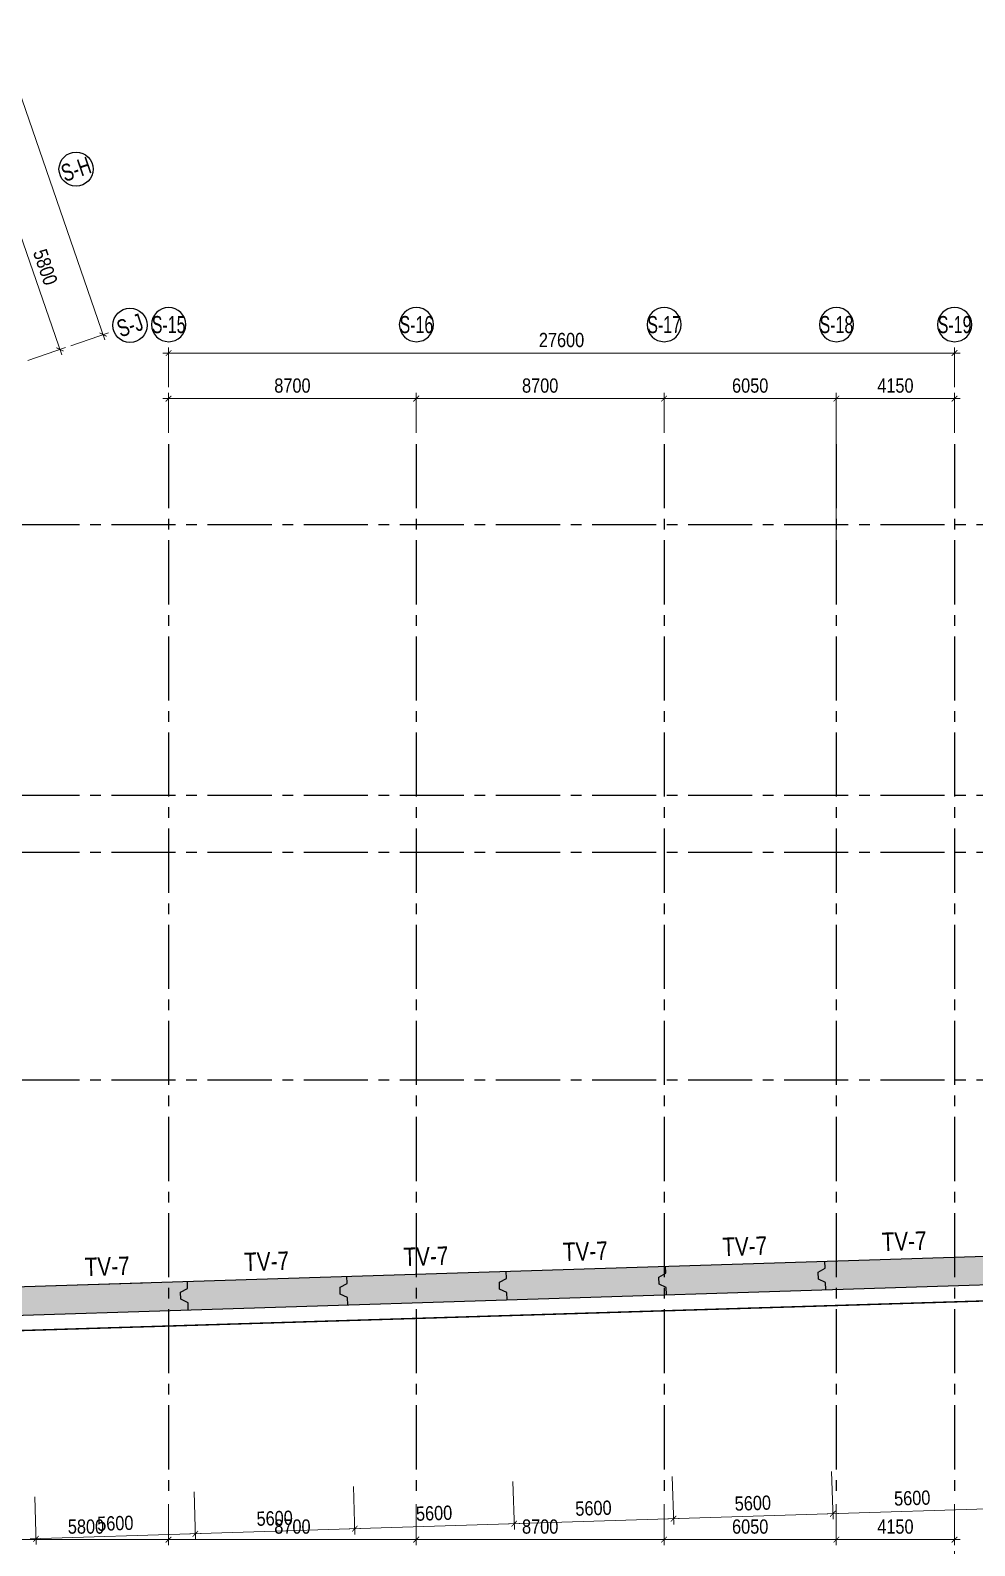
# Model space of a CAD drawing. Header units: millimetres. Extents: x 489377 to 1074388, y -818569 to -310551.
# Drawn here: x 587866 to 621031, y -412352 to -359139 of the extents above; entities that cross this region are included whole.
import ezdxf
from ezdxf.enums import TextEntityAlignment as Align
from ezdxf.xclip import XClip

# ---------------------------------------------------------------- set-up
doc = ezdxf.new("R2010")
doc.units = ezdxf.units.MM
doc.header["$LTSCALE"] = 100
doc.header["$XCLIPFRAME"] = 0
doc.header["$PDMODE"] = 32
doc.header["$PDSIZE"] = 2.5
for name, pattern in [('CENTER2', [1.125, 0.75, -0.125, 0.125, -0.125]), ('DASHDOT', [1, 0.5, -0.25, 0, -0.25]), ('DASHED', [4.5, 3, -1.5])]:
    doc.linetypes.add(name, pattern=pattern)
for name, color, linetype in [('ccu11-Dim', 8, 'Continuous'), ('ccu11-Khuat', 9, 'DASHED'), ('ccu12-Hatch', 250, 'Continuous'), ('ccu12-Truc', 13, 'CENTER2'), ('KT-Dim', 8, 'Continuous'), ('Xref_ST_MBDV Cot vach 30.7.2022$0$Xref_ST_MBDV Cot vach 30.7.2022|Xref_ST_MBDV Cot vach 30.7.2022|Xref_ST_MBDV Cot vach 30.7.2022|Xref_ST_MBDV Cot vach 30.7.2022|A-CORE-OTLN', 2, 'Continuous'), ('Xref_ST_MBDV Cot vach 30.7.2022$0$Xref_ST_MBDV Cot vach 30.7.2022|Xref_ST_MBDV Cot vach 30.7.2022|Xref_ST_MBDV Cot vach 30.7.2022|Xref_ST_MBDV Cot vach 30.7.2022|ccu12-Thay', 7, 'Continuous'), ('Xref_ST_MBDV Cot vach 30.7.2022|Xref_ST_MBDV Cot vach 30.7.2022|Xref_ST_MBDV Cot vach 30.7.2022|Xref_ST_MBDV Cot vach 30.7.2022|A-GRID-SYM', 50, 'Continuous')]:
    doc.layers.add(name, color=color, linetype=linetype)
doc.layers.add('ccu12-Tencaukien', color=9, linetype='Continuous', lineweight=15)
doc.styles.add('Arial', font='arial_0.ttf', dxfattribs={"width": 0.7})
doc.styles.add('Arial Narrow', font='ARIALN.TTF')
doc.styles.add('HBA-Text', font='GOTHIC.TTF')
doc.dimstyles.new('ccu12-200', dxfattribs={"dimscale": 200, "dimtxt": 2.5, "dimasz": 1, "dimexe": 1, "dimexo": 2, "dimgap": 1, "dimtad": 1, "dimdec": 0, "dimdsep": 46, "dimtxsty": 'Arial Narrow', "dimblk": 'ARCHTICK', "dimcen": -1, "dimdle": 1, "dimclrd": 256, "dimclre": 256, "dimclrt": 3, "dimadec": 0, "dimazin": 2, "dimtfac": 0.1, "dimtdec": 0, "dimtmove": 0, "dimatfit": 1, "dimldrblk": 'ARCHTICK', "dimfxl": 0, "dimtvp": 0.833333, "dimtolj": 1, "dimtzin": 12, "dimarcsym": 0})

# ---------------------------------------------------------------- blocks, each defined once
blk = doc.blocks.new('_ARCHTICK')
at = {"color": 0, "linetype": 'ByBlock', "const_width": 0.15}
blk.add_lwpolyline([(-0.5, -0.5), (0.5, 0.5)], dxfattribs=at)
blk = doc.blocks.new('*D269')
at = {"layer": 'ccu11-Dim', "lineweight": -2, "ltscale": 0.5, "transparency": 16777216}
for p, q in [((-10367, -6722), (-10314, -8399)), ((-4770, -6545), (-4717, -8223)), ((-4523, -8016), (-10520, -8206))]:
    blk.add_line(p, q, dxfattribs=at)
at = {"layer": 'Defpoints', "color": 0, "ltscale": 0.5, "transparency": 16777216}
for p in [(-10379, -6323), (-4782, -6146), (-10320, -8200)]:
    blk.add_point(p, dxfattribs=at)
at = {"layer": 'ccu11-Dim', "lineweight": -2, "ltscale": 0.5, "transparency": 16777216, "xscale": 200, "yscale": 200, "zscale": 200}
for p, rotation in [((-4723, -8023), 1.810256356887825), ((-10320, -8200), 181.8102563568879)]:
    blk.add_blockref('_ARCHTICK', p, dxfattribs=dict(at, rotation=rotation))
at = {"layer": 'ccu11-Dim', "color": 3, "ltscale": 0.5, "transparency": 16777216, "insert": (-7536, -7656), "char_height": 500, "attachment_point": 5, "rotation": 1.8103, "style": 'Arial Narrow', "bg_fill": 3, "box_fill_scale": 1.1, "bg_fill_color": 256, "bg_fill_true_color": 13158600, "bg_fill_transparency": 0}
blk.add_mtext('\\A1;5600', dxfattribs=at)
blk = doc.blocks.new('*D270')
at = {"layer": 'ccu11-Dim', "lineweight": -2, "ltscale": 0.5, "transparency": 16777216}
for p, q in [((-15964, -6899), (-15911, -8576)), ((-10367, -6722), (-10314, -8399)), ((-10120, -8193), (-16117, -8383))]:
    blk.add_line(p, q, dxfattribs=at)
at = {"layer": 'Defpoints', "color": 0, "ltscale": 0.5, "transparency": 16777216}
for p in [(-10379, -6323), (-15977, -6499), (-15917, -8376)]:
    blk.add_point(p, dxfattribs=at)
at = {"layer": 'ccu11-Dim', "lineweight": -2, "ltscale": 0.5, "transparency": 16777216, "xscale": 200, "yscale": 200, "zscale": 200}
for p, rotation in [((-15917, -8376), 181.8102563568879), ((-10320, -8200), 1.810256356887825)]:
    blk.add_blockref('_ARCHTICK', p, dxfattribs=dict(at, rotation=rotation))
at = {"layer": 'ccu11-Dim', "color": 3, "ltscale": 0.5, "transparency": 16777216, "insert": (-13133, -7833), "char_height": 500, "attachment_point": 5, "rotation": 1.8103, "style": 'Arial Narrow', "bg_fill": 3, "box_fill_scale": 1.1, "bg_fill_color": 256, "bg_fill_true_color": 13158600, "bg_fill_transparency": 0}
blk.add_mtext('\\A1;5600', dxfattribs=at)
blk = doc.blocks.new('*D271')
at = {"layer": 'ccu11-Dim', "lineweight": -2, "ltscale": 0.5, "transparency": 16777216}
for p, q in [((-15964, -6899), (-15911, -8576)), ((-21561, -7076), (-21508, -8753)), ((-15717, -8370), (-21714, -8560))]:
    blk.add_line(p, q, dxfattribs=at)
at = {"layer": 'Defpoints', "color": 0, "ltscale": 0.5, "transparency": 16777216}
for p in [(-21574, -6676), (-15977, -6499), (-21514, -8553)]:
    blk.add_point(p, dxfattribs=at)
at = {"layer": 'ccu11-Dim', "lineweight": -2, "ltscale": 0.5, "transparency": 16777216, "xscale": 200, "yscale": 200, "zscale": 200}
for p, rotation in [((-21514, -8553), 181.8102563568879), ((-15917, -8376), 1.810256356887825)]:
    blk.add_blockref('_ARCHTICK', p, dxfattribs=dict(at, rotation=rotation))
at = {"layer": 'ccu11-Dim', "color": 3, "ltscale": 0.5, "transparency": 16777216, "insert": (-18730, -8010), "char_height": 500, "attachment_point": 5, "rotation": 1.8103, "style": 'Arial Narrow', "bg_fill": 3, "box_fill_scale": 1.1, "bg_fill_color": 256, "bg_fill_true_color": 13158600, "bg_fill_transparency": 0}
blk.add_mtext('\\A1;5600', dxfattribs=at)
blk = doc.blocks.new('*D272')
at = {"layer": 'ccu11-Dim', "lineweight": -2, "ltscale": 0.5, "transparency": 16777216}
for p, q in [((-27158, -7253), (-27105, -8930)), ((-21561, -7076), (-21508, -8753)), ((-21315, -8547), (-27312, -8737))]:
    blk.add_line(p, q, dxfattribs=at)
at = {"layer": 'Defpoints', "color": 0, "ltscale": 0.5, "transparency": 16777216}
for p in [(-27171, -6853), (-21574, -6676), (-27112, -8730)]:
    blk.add_point(p, dxfattribs=at)
at = {"layer": 'ccu11-Dim', "lineweight": -2, "ltscale": 0.5, "transparency": 16777216, "xscale": 200, "yscale": 200, "zscale": 200}
for p, rotation in [((-21514, -8553), 1.810256356887825), ((-27112, -8730), 181.8102563568879)]:
    blk.add_blockref('_ARCHTICK', p, dxfattribs=dict(at, rotation=rotation))
at = {"layer": 'ccu11-Dim', "color": 3, "ltscale": 0.5, "transparency": 16777216, "insert": (-24327, -8187), "char_height": 500, "attachment_point": 5, "rotation": 1.8103, "style": 'Arial Narrow', "bg_fill": 3, "box_fill_scale": 1.1, "bg_fill_color": 256, "bg_fill_true_color": 13158600, "bg_fill_transparency": 0}
blk.add_mtext('\\A1;5600', dxfattribs=at)
blk = doc.blocks.new('*D273')
at = {"layer": 'ccu11-Dim', "lineweight": -2, "ltscale": 0.5, "transparency": 16777216}
for p, q in [((-32756, -7430), (-32703, -9107)), ((-27158, -7253), (-27105, -8930)), ((-26912, -8724), (-32909, -8913))]:
    blk.add_line(p, q, dxfattribs=at)
at = {"layer": 'Defpoints', "color": 0, "ltscale": 0.5, "transparency": 16777216}
for p in [(-27171, -6853), (-32768, -7030), (-32709, -8907)]:
    blk.add_point(p, dxfattribs=at)
at = {"layer": 'ccu11-Dim', "lineweight": -2, "ltscale": 0.5, "transparency": 16777216, "xscale": 200, "yscale": 200, "zscale": 200}
for p, rotation in [((-32709, -8907), 181.8102563568879), ((-27112, -8730), 1.810256356887825)]:
    blk.add_blockref('_ARCHTICK', p, dxfattribs=dict(at, rotation=rotation))
at = {"layer": 'ccu11-Dim', "color": 3, "ltscale": 0.5, "transparency": 16777216, "insert": (-29925, -8364), "char_height": 500, "attachment_point": 5, "rotation": 1.8103, "style": 'Arial Narrow', "bg_fill": 3, "box_fill_scale": 1.1, "bg_fill_color": 256, "bg_fill_true_color": 13158600, "bg_fill_transparency": 0}
blk.add_mtext('\\A1;5600', dxfattribs=at)
blk = doc.blocks.new('*D274')
at = {"layer": 'ccu11-Dim', "lineweight": -2, "ltscale": 0.5, "transparency": 16777216}
for p, q in [((-32756, -7430), (-32703, -9107)), ((-38353, -7607), (-38300, -9284)), ((-32509, -8901), (-38506, -9090))]:
    blk.add_line(p, q, dxfattribs=at)
at = {"layer": 'Defpoints', "color": 0, "ltscale": 0.5, "transparency": 16777216}
for p in [(-38365, -7207), (-32768, -7030), (-38306, -9084)]:
    blk.add_point(p, dxfattribs=at)
at = {"layer": 'ccu11-Dim', "lineweight": -2, "ltscale": 0.5, "transparency": 16777216, "xscale": 200, "yscale": 200, "zscale": 200}
for p, rotation in [((-38306, -9084), 181.8102563568879), ((-32709, -8907), 1.810256356887825)]:
    blk.add_blockref('_ARCHTICK', p, dxfattribs=dict(at, rotation=rotation))
at = {"layer": 'ccu11-Dim', "color": 3, "ltscale": 0.5, "transparency": 16777216, "insert": (-35522, -8541), "char_height": 500, "attachment_point": 5, "rotation": 1.8103, "style": 'Arial Narrow', "bg_fill": 3, "box_fill_scale": 1.1, "bg_fill_color": 256, "bg_fill_true_color": 13158600, "bg_fill_transparency": 0}
blk.add_mtext('\\A1;5600', dxfattribs=at)
blk = doc.blocks.new('*D133')
at = {"layer": 'Defpoints', "color": 0, "transparency": 16777216}
for p in [(1274042, -539555), (1320742, -539555), (1320742, -541155)]:
    blk.add_point(p, dxfattribs=at)
at = {"layer": 'KT-Dim', "lineweight": -2, "transparency": 16777216}
for p, q in [((1274042, -539955), (1274042, -541355)), ((1320742, -539955), (1320742, -541355)), ((1273842, -541155), (1320942, -541155))]:
    blk.add_line(p, q, dxfattribs=at)
at = {"layer": 'KT-Dim', "lineweight": -2, "transparency": 16777216, "xscale": 200, "yscale": 200, "zscale": 200, "rotation": 180}
blk.add_blockref('_ARCHTICK', (1274042, -541155), dxfattribs=at)
at = {"layer": 'KT-Dim', "lineweight": -2, "transparency": 16777216, "xscale": 200, "yscale": 200, "zscale": 200}
blk.add_blockref('_ARCHTICK', (1320742, -541155), dxfattribs=at)
at = {"layer": 'KT-Dim', "color": 3, "transparency": 16777216, "insert": (1297392, -540700), "char_height": 500, "attachment_point": 5, "style": 'Arial Narrow'}
blk.add_mtext('\\A1;46700', dxfattribs=at)
blk = doc.blocks.new('GRID-SYM-flat-91')
at = {"layer": 'Xref_ST_MBDV Cot vach 30.7.2022|Xref_ST_MBDV Cot vach 30.7.2022|Xref_ST_MBDV Cot vach 30.7.2022|Xref_ST_MBDV Cot vach 30.7.2022|A-GRID-SYM'}
blk.add_circle((0, 0, 0), 900, dxfattribs=at)
at = {"layer": 'Xref_ST_MBDV Cot vach 30.7.2022|Xref_ST_MBDV Cot vach 30.7.2022|Xref_ST_MBDV Cot vach 30.7.2022|Xref_ST_MBDV Cot vach 30.7.2022|A-GRID-SYM', "style": 'HBA-Text'}
blk.add_attdef('GRID', text='', height=900, rotation=19.04714, dxfattribs=at).set_placement((0, 0, 0), align=Align.MIDDLE_CENTER)
blk = doc.blocks.new('GRID-SYM-flat-103')
at = {"layer": 'Xref_ST_MBDV Cot vach 30.7.2022|Xref_ST_MBDV Cot vach 30.7.2022|Xref_ST_MBDV Cot vach 30.7.2022|Xref_ST_MBDV Cot vach 30.7.2022|A-GRID-SYM'}
blk.add_circle((0, 0, 0), 900, dxfattribs=at)
at = {"layer": 'Xref_ST_MBDV Cot vach 30.7.2022|Xref_ST_MBDV Cot vach 30.7.2022|Xref_ST_MBDV Cot vach 30.7.2022|Xref_ST_MBDV Cot vach 30.7.2022|A-GRID-SYM', "style": 'HBA-Text'}
blk.add_attdef('GRID', text='', height=900, rotation=19.04714, dxfattribs=at).set_placement((0, 0, 0), align=Align.MIDDLE_CENTER)
blk = doc.blocks.new('*D144')
at = {"layer": 'Defpoints', "color": 0, "transparency": 16777216}
for p in [(1279246, -468554, 0), (1290842, -497240), (1289329, -497763, 0)]:
    blk.add_point(p, dxfattribs=at)
at = {"layer": 'KT-Dim', "lineweight": -2, "transparency": 16777216}
for p, q in [((1279624, -468423), (1280947, -467967)), ((1280693, -467843), (1290907, -497429)), ((1289708, -497632), (1291031, -497175))]:
    blk.add_line(p, q, dxfattribs=at)
at = {"layer": 'KT-Dim', "lineweight": -2, "transparency": 16777216, "xscale": 200, "yscale": 200, "zscale": 200}
for p, rotation in [((1280758, -468032), 109.0471074744618), ((1290842, -497240), 289.0471074744618)]:
    blk.add_blockref('_ARCHTICK', p, dxfattribs=dict(at, rotation=rotation))
at = {"layer": 'KT-Dim', "color": 3, "transparency": 16777216, "insert": (1286230, -482488), "char_height": 500, "attachment_point": 5, "rotation": 289.0471, "style": 'Arial Narrow'}
blk.add_mtext('\\A1;30900', dxfattribs=at)
blk = doc.blocks.new('*D122')
at = {"layer": 'Defpoints', "color": 0, "transparency": 16777216}
for p in [(1320742, -497889), (1293142, -499489), (1320742, -499489)]:
    blk.add_point(p, dxfattribs=at)
at = {"layer": 'KT-Dim', "lineweight": -2, "transparency": 16777216}
for p, q in [((1292942, -497889), (1320942, -497889)), ((1293142, -499089), (1293142, -497689)), ((1320742, -499089), (1320742, -497689))]:
    blk.add_line(p, q, dxfattribs=at)
at = {"layer": 'KT-Dim', "lineweight": -2, "transparency": 16777216, "xscale": 200, "yscale": 200, "zscale": 200, "rotation": 180}
blk.add_blockref('_ARCHTICK', (1293142, -497889), dxfattribs=at)
at = {"layer": 'KT-Dim', "lineweight": -2, "transparency": 16777216, "xscale": 200, "yscale": 200, "zscale": 200}
blk.add_blockref('_ARCHTICK', (1320742, -497889), dxfattribs=at)
at = {"layer": 'KT-Dim', "color": 3, "transparency": 16777216, "insert": (1306942, -497434), "char_height": 500, "attachment_point": 5, "style": 'Arial Narrow'}
blk.add_mtext('\\A1;27600', dxfattribs=at)
blk = doc.blocks.new('GRID-SYM-flat-73')
at = {"layer": 'Xref_ST_MBDV Cot vach 30.7.2022|Xref_ST_MBDV Cot vach 30.7.2022|Xref_ST_MBDV Cot vach 30.7.2022|Xref_ST_MBDV Cot vach 30.7.2022|A-GRID-SYM'}
blk.add_circle((0, 0, 0), 900, dxfattribs=at)
at = {"layer": 'Xref_ST_MBDV Cot vach 30.7.2022|Xref_ST_MBDV Cot vach 30.7.2022|Xref_ST_MBDV Cot vach 30.7.2022|Xref_ST_MBDV Cot vach 30.7.2022|A-GRID-SYM', "style": 'HBA-Text'}
blk.add_attdef('GRID', text='', height=900, rotation=359.63025, dxfattribs=at).set_placement((0, 0, 0), align=Align.MIDDLE_CENTER)
blk = doc.blocks.new('*D123')
at = {"layer": 'Defpoints', "color": 0, "transparency": 16777216}
for p in [(1287342, -537908), (1293142, -537908), (1293142, -539555)]:
    blk.add_point(p, dxfattribs=at)
at = {"layer": 'KT-Dim', "lineweight": -2, "transparency": 16777216}
for p, q in [((1287342, -538308), (1287342, -539755)), ((1293142, -538308), (1293142, -539755)), ((1287142, -539555), (1293342, -539555))]:
    blk.add_line(p, q, dxfattribs=at)
at = {"layer": 'KT-Dim', "lineweight": -2, "transparency": 16777216, "xscale": 200, "yscale": 200, "zscale": 200, "rotation": 180}
blk.add_blockref('_ARCHTICK', (1287342, -539555), dxfattribs=at)
at = {"layer": 'KT-Dim', "lineweight": -2, "transparency": 16777216, "xscale": 200, "yscale": 200, "zscale": 200}
blk.add_blockref('_ARCHTICK', (1293142, -539555), dxfattribs=at)
at = {"layer": 'KT-Dim', "color": 3, "transparency": 16777216, "insert": (1290242, -539100), "char_height": 500, "attachment_point": 5, "style": 'Arial Narrow'}
blk.add_mtext('\\A1;5800', dxfattribs=at)
blk = doc.blocks.new('*D124')
at = {"layer": 'Defpoints', "color": 0, "transparency": 16777216}
for p in [(1293142, -537908), (1301842, -537908), (1301842, -539555)]:
    blk.add_point(p, dxfattribs=at)
at = {"layer": 'KT-Dim', "lineweight": -2, "transparency": 16777216}
for p, q in [((1293142, -538308), (1293142, -539755)), ((1301842, -538308), (1301842, -539755)), ((1292942, -539555), (1302042, -539555))]:
    blk.add_line(p, q, dxfattribs=at)
at = {"layer": 'KT-Dim', "lineweight": -2, "transparency": 16777216, "xscale": 200, "yscale": 200, "zscale": 200, "rotation": 180}
blk.add_blockref('_ARCHTICK', (1293142, -539555), dxfattribs=at)
at = {"layer": 'KT-Dim', "lineweight": -2, "transparency": 16777216, "xscale": 200, "yscale": 200, "zscale": 200}
blk.add_blockref('_ARCHTICK', (1301842, -539555), dxfattribs=at)
at = {"layer": 'KT-Dim', "color": 3, "transparency": 16777216, "insert": (1297492, -539100), "char_height": 500, "attachment_point": 5, "style": 'Arial Narrow'}
blk.add_mtext('\\A1;8700', dxfattribs=at)
blk = doc.blocks.new('*D125')
at = {"layer": 'Defpoints', "color": 0, "transparency": 16777216}
for p in [(1301842, -537908), (1310542, -537908), (1310542, -539555)]:
    blk.add_point(p, dxfattribs=at)
at = {"layer": 'KT-Dim', "lineweight": -2, "transparency": 16777216}
for p, q in [((1301842, -538308), (1301842, -539755)), ((1310542, -538308), (1310542, -539755)), ((1301642, -539555), (1310742, -539555))]:
    blk.add_line(p, q, dxfattribs=at)
at = {"layer": 'KT-Dim', "lineweight": -2, "transparency": 16777216, "xscale": 200, "yscale": 200, "zscale": 200, "rotation": 180}
blk.add_blockref('_ARCHTICK', (1301842, -539555), dxfattribs=at)
at = {"layer": 'KT-Dim', "lineweight": -2, "transparency": 16777216, "xscale": 200, "yscale": 200, "zscale": 200}
blk.add_blockref('_ARCHTICK', (1310542, -539555), dxfattribs=at)
at = {"layer": 'KT-Dim', "color": 3, "transparency": 16777216, "insert": (1306192, -539100), "char_height": 500, "attachment_point": 5, "style": 'Arial Narrow'}
blk.add_mtext('\\A1;8700', dxfattribs=at)
blk = doc.blocks.new('*D126')
at = {"layer": 'Defpoints', "color": 0, "transparency": 16777216}
for p in [(1310542, -537908), (1316592, -537908), (1316592, -539555)]:
    blk.add_point(p, dxfattribs=at)
at = {"layer": 'KT-Dim', "lineweight": -2, "transparency": 16777216}
for p, q in [((1310542, -538308), (1310542, -539755)), ((1316592, -538308), (1316592, -539755)), ((1310342, -539555), (1316792, -539555))]:
    blk.add_line(p, q, dxfattribs=at)
at = {"layer": 'KT-Dim', "lineweight": -2, "transparency": 16777216, "xscale": 200, "yscale": 200, "zscale": 200, "rotation": 180}
blk.add_blockref('_ARCHTICK', (1310542, -539555), dxfattribs=at)
at = {"layer": 'KT-Dim', "lineweight": -2, "transparency": 16777216, "xscale": 200, "yscale": 200, "zscale": 200}
blk.add_blockref('_ARCHTICK', (1316592, -539555), dxfattribs=at)
at = {"layer": 'KT-Dim', "color": 3, "transparency": 16777216, "insert": (1313567, -539100), "char_height": 500, "attachment_point": 5, "style": 'Arial Narrow'}
blk.add_mtext('\\A1;6050', dxfattribs=at)
blk = doc.blocks.new('*D127')
at = {"layer": 'Defpoints', "color": 0, "transparency": 16777216}
for p in [(1316592, -537908), (1320742, -537908), (1320742, -539555)]:
    blk.add_point(p, dxfattribs=at)
at = {"layer": 'KT-Dim', "lineweight": -2, "transparency": 16777216}
for p, q in [((1316592, -538308), (1316592, -539755)), ((1320742, -538308), (1320742, -539755)), ((1316392, -539555), (1320942, -539555))]:
    blk.add_line(p, q, dxfattribs=at)
at = {"layer": 'KT-Dim', "lineweight": -2, "transparency": 16777216, "xscale": 200, "yscale": 200, "zscale": 200, "rotation": 180}
blk.add_blockref('_ARCHTICK', (1316592, -539555), dxfattribs=at)
at = {"layer": 'KT-Dim', "lineweight": -2, "transparency": 16777216, "xscale": 200, "yscale": 200, "zscale": 200}
blk.add_blockref('_ARCHTICK', (1320742, -539555), dxfattribs=at)
at = {"layer": 'KT-Dim', "color": 3, "transparency": 16777216, "insert": (1318667, -539100), "char_height": 500, "attachment_point": 5, "style": 'Arial Narrow'}
blk.add_mtext('\\A1;4150', dxfattribs=at)
blk = doc.blocks.new('*D157')
at = {"layer": 'Defpoints', "color": 0, "transparency": 16777216}
for p in [(1301842, -499489), (1293142, -501089, 0), (1301842, -501089, 0)]:
    blk.add_point(p, dxfattribs=at)
at = {"layer": 'KT-Dim', "lineweight": -2, "transparency": 16777216}
for p, q in [((1292942, -499489), (1302042, -499489)), ((1293142, -500689), (1293142, -499289)), ((1301842, -500689), (1301842, -499289))]:
    blk.add_line(p, q, dxfattribs=at)
at = {"layer": 'KT-Dim', "lineweight": -2, "transparency": 16777216, "xscale": 200, "yscale": 200, "zscale": 200, "rotation": 180}
blk.add_blockref('_ARCHTICK', (1293142, -499489), dxfattribs=at)
at = {"layer": 'KT-Dim', "lineweight": -2, "transparency": 16777216, "xscale": 200, "yscale": 200, "zscale": 200}
blk.add_blockref('_ARCHTICK', (1301842, -499489), dxfattribs=at)
at = {"layer": 'KT-Dim', "color": 3, "transparency": 16777216, "insert": (1297492, -499034), "char_height": 500, "attachment_point": 5, "style": 'Arial Narrow'}
blk.add_mtext('\\A1;8700', dxfattribs=at)
blk = doc.blocks.new('*D158')
at = {"layer": 'Defpoints', "color": 0, "ltscale": 0.5, "transparency": 16777216}
for p in [(1310542, -499489), (1301842, -501089, 0), (1310542, -501089, 0)]:
    blk.add_point(p, dxfattribs=at)
at = {"layer": 'KT-Dim', "lineweight": -2, "ltscale": 0.5, "transparency": 16777216}
for p, q in [((1301642, -499489), (1310742, -499489)), ((1301842, -500689), (1301842, -499289)), ((1310542, -500689), (1310542, -499289))]:
    blk.add_line(p, q, dxfattribs=at)
at = {"layer": 'KT-Dim', "lineweight": -2, "ltscale": 0.5, "transparency": 16777216, "xscale": 200, "yscale": 200, "zscale": 200, "rotation": 180}
blk.add_blockref('_ARCHTICK', (1301842, -499489), dxfattribs=at)
at = {"layer": 'KT-Dim', "lineweight": -2, "ltscale": 0.5, "transparency": 16777216, "xscale": 200, "yscale": 200, "zscale": 200}
blk.add_blockref('_ARCHTICK', (1310542, -499489), dxfattribs=at)
at = {"layer": 'KT-Dim', "color": 3, "ltscale": 0.5, "transparency": 16777216, "insert": (1306192, -499034), "char_height": 500, "attachment_point": 5, "style": 'Arial Narrow'}
blk.add_mtext('\\A1;8700', dxfattribs=at)
blk = doc.blocks.new('*D159')
at = {"layer": 'Defpoints', "color": 0, "ltscale": 0.5, "transparency": 16777216}
for p in [(1316592, -499489), (1310542, -501089, 0), (1316592, -501089, 0)]:
    blk.add_point(p, dxfattribs=at)
at = {"layer": 'KT-Dim', "lineweight": -2, "ltscale": 0.5, "transparency": 16777216}
for p, q in [((1310342, -499489), (1316792, -499489)), ((1310542, -500689), (1310542, -499289)), ((1316592, -500689), (1316592, -499289))]:
    blk.add_line(p, q, dxfattribs=at)
at = {"layer": 'KT-Dim', "lineweight": -2, "ltscale": 0.5, "transparency": 16777216, "xscale": 200, "yscale": 200, "zscale": 200, "rotation": 180}
blk.add_blockref('_ARCHTICK', (1310542, -499489), dxfattribs=at)
at = {"layer": 'KT-Dim', "lineweight": -2, "ltscale": 0.5, "transparency": 16777216, "xscale": 200, "yscale": 200, "zscale": 200}
blk.add_blockref('_ARCHTICK', (1316592, -499489), dxfattribs=at)
at = {"layer": 'KT-Dim', "color": 3, "ltscale": 0.5, "transparency": 16777216, "insert": (1313567, -499034), "char_height": 500, "attachment_point": 5, "style": 'Arial Narrow'}
blk.add_mtext('\\A1;6050', dxfattribs=at)
blk = doc.blocks.new('*D160')
at = {"layer": 'Defpoints', "color": 0, "ltscale": 0.5, "transparency": 16777216}
for p in [(1320742, -499489), (1320742, -501089, 0), (1316592, -504842)]:
    blk.add_point(p, dxfattribs=at)
at = {"layer": 'KT-Dim', "lineweight": -2, "ltscale": 0.5, "transparency": 16777216}
for p, q in [((1316392, -499489), (1320942, -499489)), ((1316592, -504442), (1316592, -499289)), ((1320742, -500689), (1320742, -499289))]:
    blk.add_line(p, q, dxfattribs=at)
at = {"layer": 'KT-Dim', "lineweight": -2, "ltscale": 0.5, "transparency": 16777216, "xscale": 200, "yscale": 200, "zscale": 200, "rotation": 180}
blk.add_blockref('_ARCHTICK', (1316592, -499489), dxfattribs=at)
at = {"layer": 'KT-Dim', "lineweight": -2, "ltscale": 0.5, "transparency": 16777216, "xscale": 200, "yscale": 200, "zscale": 200}
blk.add_blockref('_ARCHTICK', (1320742, -499489), dxfattribs=at)
at = {"layer": 'KT-Dim', "color": 3, "ltscale": 0.5, "transparency": 16777216, "insert": (1318667, -499034), "char_height": 500, "attachment_point": 5, "style": 'Arial Narrow'}
blk.add_mtext('\\A1;4150', dxfattribs=at)
blk = doc.blocks.new('*D164')
at = {"layer": 'Defpoints', "color": 0, "ltscale": 0.5, "transparency": 16777216}
for p in [(1285924, -492802), (1289330, -497762), (1287817, -498285)]:
    blk.add_point(p, dxfattribs=at)
at = {"layer": 'KT-Dim', "lineweight": -2, "ltscale": 0.5, "transparency": 16777216}
for p, q in [((1286302, -492672), (1287626, -492215)), ((1287372, -492091), (1289395, -497951)), ((1288195, -498154), (1289519, -497697))]:
    blk.add_line(p, q, dxfattribs=at)
at = {"layer": 'KT-Dim', "lineweight": -2, "ltscale": 0.5, "transparency": 16777216, "xscale": 200, "yscale": 200, "zscale": 200}
for p, rotation in [((1287437, -492280), 109.0471074744618), ((1289330, -497762), 289.0471074744618)]:
    blk.add_blockref('_ARCHTICK', p, dxfattribs=dict(at, rotation=rotation))
at = {"layer": 'KT-Dim', "color": 3, "ltscale": 0.5, "transparency": 16777216, "insert": (1288814, -494872), "char_height": 500, "attachment_point": 5, "rotation": 289.0471, "style": 'Arial Narrow'}
blk.add_mtext('\\A1;5800', dxfattribs=at)
blk = doc.blocks.new('*D111')
at = {"layer": 'ccu11-Dim', "lineweight": -2, "ltscale": 0.5, "transparency": 16777216}
for p, q in [((1104059, -769062), (1124345, -697274)), ((1123136, -697140), (1124483, -697520)), ((1102959, -768544), (1104306, -768924))]:
    blk.add_line(p, q, dxfattribs=at)
at = {"layer": 'Defpoints', "color": 0, "ltscale": 0.5, "transparency": 16777216}
for p in [(1122751, -697031), (1124291, -697466), (1102574, -768435)]:
    blk.add_point(p, dxfattribs=at)
at = {"layer": 'ccu11-Dim', "lineweight": -2, "ltscale": 0.5, "transparency": 16777216, "xscale": 200, "yscale": 200, "zscale": 200}
for p, rotation in [((1124291, -697466), 74.22121918342351), ((1104114, -768870), 254.2212191834235)]:
    blk.add_blockref('_ARCHTICK', p, dxfattribs=dict(at, rotation=rotation))
at = {"layer": 'ccu11-Dim', "color": 3, "ltscale": 0.5, "transparency": 16777216, "insert": (1113764, -733044), "char_height": 500, "attachment_point": 5, "rotation": 74.2212, "style": 'Arial Narrow', "bg_fill": 3, "box_fill_scale": 1.1, "bg_fill_color": 256, "bg_fill_true_color": 13158600, "bg_fill_transparency": 0}
blk.add_mtext('\\A1;74200', dxfattribs=at)
blk = doc.blocks.new('Grid-ST-flat-3')
at = {"layer": 'ccu12-Truc', "ltscale": 30}
for p, q in [((381599.4, -69874.8, 0.1), (381599.4, -106740.5, 0.1)), ((390299.4, -69874.8, 0.1), (390299.4, -106740.5, 0.1)), ((398999.4, -69874.8, 0.1), (398999.4, -106740.5, 0.1)), ((405049.4, -69874.8, 0.1), (405049.4, -106740.5, 0.1)), ((409199.4, -69874.8, 0.1), (409199.4, -106740.5, 0.1)), ((366096.2, -72696.3, 0.1), (424566.4, -72696.3, 0.1)), ((366096.2, -82196.3, 0.1), (424566.4, -82196.3, 0.1)), ((366096.2, -84196.3, 0.1), (424566.4, -84196.3, 0.1)), ((366096.2, -92196.3, 0.1), (424566.4, -92196.3, 0.1))]:
    blk.add_line(p, q, dxfattribs=at)
at = {"layer": 'KT-Dim'}
ref = blk.add_blockref('GRID-SYM-flat-103', (378352.1, -60216.9, 0.1), dxfattribs=dict(at, xscale=0.6666666666666666, yscale=0.6666666666666666, zscale=0.6666666666666666))
ref.add_attrib('GRID', 'S-H', dxfattribs={"layer": 'Xref_ST_MBDV Cot vach 30.7.2022|Xref_ST_MBDV Cot vach 30.7.2022|Xref_ST_MBDV Cot vach 30.7.2022|Xref_ST_MBDV Cot vach 30.7.2022|A-GRID-SYM', "height": 600, "rotation": 19, "style": 'HBA-Text', "width": 0.75}).set_placement((378352.1, -60216.9, 0.1), align=Align.MIDDLE_CENTER)
ref = blk.add_blockref('GRID-SYM-flat-91', (380244.9, -65699.3, 0.1), dxfattribs=dict(at, xscale=0.6666666666666666, yscale=0.6666666666666666, zscale=0.6666666666666666))
ref.add_attrib('GRID', 'S-J', dxfattribs={"layer": 'Xref_ST_MBDV Cot vach 30.7.2022|Xref_ST_MBDV Cot vach 30.7.2022|Xref_ST_MBDV Cot vach 30.7.2022|Xref_ST_MBDV Cot vach 30.7.2022|A-GRID-SYM', "height": 600, "rotation": 19, "style": 'HBA-Text', "width": 0.75}).set_placement((380244.9, -65699.3, 0.1), align=Align.MIDDLE_CENTER)
ref = blk.add_blockref('GRID-SYM-flat-73', (381603.6, -65674.8, 0.1), dxfattribs=dict(at, xscale=-0.6666666666666665, yscale=0.6666666666666665, zscale=0.6666666666666665, rotation=179.6748020054017))
ref.add_attrib('GRID', 'S-15', dxfattribs={"layer": 'Xref_ST_MBDV Cot vach 30.7.2022|Xref_ST_MBDV Cot vach 30.7.2022|Xref_ST_MBDV Cot vach 30.7.2022|Xref_ST_MBDV Cot vach 30.7.2022|A-GRID-SYM', "height": 600, "style": 'HBA-Text', "width": 0.7}).set_placement((381603.6, -65674.8, 0.1), align=Align.MIDDLE_CENTER)
ref = blk.add_blockref('GRID-SYM-flat-73', (390303.6, -65674.8, 0.1), dxfattribs=dict(at, xscale=-0.6666666666666665, yscale=0.6666666666666665, zscale=0.6666666666666665, rotation=179.6748020054017))
ref.add_attrib('GRID', 'S-16', dxfattribs={"layer": 'Xref_ST_MBDV Cot vach 30.7.2022|Xref_ST_MBDV Cot vach 30.7.2022|Xref_ST_MBDV Cot vach 30.7.2022|Xref_ST_MBDV Cot vach 30.7.2022|A-GRID-SYM', "height": 600, "style": 'HBA-Text', "width": 0.7}).set_placement((390303.6, -65674.8, 0.1), align=Align.MIDDLE_CENTER)
ref = blk.add_blockref('GRID-SYM-flat-73', (399003.6, -65674.8, 0.1), dxfattribs=dict(at, xscale=-0.6666666666666665, yscale=0.6666666666666665, zscale=0.6666666666666665, rotation=179.6748020054017))
ref.add_attrib('GRID', 'S-17', dxfattribs={"layer": 'Xref_ST_MBDV Cot vach 30.7.2022|Xref_ST_MBDV Cot vach 30.7.2022|Xref_ST_MBDV Cot vach 30.7.2022|Xref_ST_MBDV Cot vach 30.7.2022|A-GRID-SYM', "height": 600, "style": 'HBA-Text', "width": 0.7}).set_placement((399003.6, -65674.8, 0.1), align=Align.MIDDLE_CENTER)
ref = blk.add_blockref('GRID-SYM-flat-73', (405053.6, -65674.8, 0.1), dxfattribs=dict(at, xscale=-0.6666666666666665, yscale=0.6666666666666665, zscale=0.6666666666666665, rotation=179.6748020054017))
ref.add_attrib('GRID', 'S-18', dxfattribs={"layer": 'Xref_ST_MBDV Cot vach 30.7.2022|Xref_ST_MBDV Cot vach 30.7.2022|Xref_ST_MBDV Cot vach 30.7.2022|Xref_ST_MBDV Cot vach 30.7.2022|A-GRID-SYM', "height": 600, "style": 'HBA-Text', "width": 0.7}).set_placement((405053.6, -65674.8, 0.1), align=Align.MIDDLE_CENTER)
ref = blk.add_blockref('GRID-SYM-flat-73', (409203.6, -65674.8, 0.1), dxfattribs=dict(at, xscale=-0.6666666666666665, yscale=0.6666666666666665, zscale=0.6666666666666665, rotation=179.6748020054017))
ref.add_attrib('GRID', 'S-19', dxfattribs={"layer": 'Xref_ST_MBDV Cot vach 30.7.2022|Xref_ST_MBDV Cot vach 30.7.2022|Xref_ST_MBDV Cot vach 30.7.2022|Xref_ST_MBDV Cot vach 30.7.2022|A-GRID-SYM', "height": 600, "style": 'HBA-Text', "width": 0.7}).set_placement((409203.6, -65674.8, 0.1), align=Align.MIDDLE_CENTER)
dim = blk.add_linear_dim(base=(379299.7, -66025.7, 0.1), p1=(367703.9, -37339.3, 0.1), p2=(377787.3, -66547.8, 0.1), angle=109.04711, dimstyle='ccu12-200', dxfattribs=at)
dim.commit()
dim.dimension.update_dxf_attribs({"geometry": '*D144', "text_midpoint": (374688, -51272.9, 0.1), "insert": (-911542.2, 431214.7)})
at = {"layer": 'KT-Dim', "ltscale": 0.5}
dim = blk.add_linear_dim(base=(377787.9, -66547.6, 0.1), p1=(374382.1, -61587.5, 0.1), p2=(376274.9, -67070, 0.1), angle=109.04711, dimstyle='ccu12-200', override={"dimtmove": 1}, dxfattribs=at)
dim.commit()
dim.dimension.update_dxf_attribs({"geometry": '*D164', "text_midpoint": (377271.9, -63657.8, 0.1), "insert": (-911542.2, 431214.7)})
at = {"layer": 'KT-Dim'}
for base, p1, p2, picture, middle in [((409199.4, -66674.8, 0.1), (381599.4, -68274.8, 0.1), (409199.4, -68274.8, 0.1), '*D122', (395399.4, -66219.5, 0.1)), ((390299.4, -68274.8, 0.1), (381599.4, -69874.8, 0.1), (390299.4, -69874.8, 0.1), '*D157', (385949.4, -67819.5, 0.1)), ((381599.4, -108340.5, 0.1), (375799.4, -106693.7, 0.1), (381599.4, -106693.7, 0.1), '*D123', (378699.4, -107885.2, 0.1)), ((390299.4, -108340.5, 0.1), (381599.4, -106693.7, 0.1), (390299.4, -106693.7, 0.1), '*D124', (385949.4, -107885.2, 0.1)), ((398999.4, -108340.5, 0.1), (390299.4, -106693.7, 0.1), (398999.4, -106693.7, 0.1), '*D125', (394649.4, -107885.2, 0.1)), ((405049.4, -108340.5, 0.1), (398999.4, -106693.7, 0.1), (405049.4, -106693.7, 0.1), '*D126', (402024.4, -107885.2, 0.1)), ((409199.4, -108340.5, 0.1), (405049.4, -106693.7, 0.1), (409199.4, -106693.7, 0.1), '*D127', (407124.4, -107885.2, 0.1)), ((409199.4, -109940.5, 0.1), (362499.4, -108340.5, 0.1), (409199.4, -108340.5, 0.1), '*D133', (385849.4, -109485.2, 0.1))]:
    dim = blk.add_linear_dim(base=base, p1=p1, p2=p2, dimstyle='ccu12-200', dxfattribs=at)
    dim.commit()
    dim.dimension.update_dxf_attribs({"geometry": picture, "text_midpoint": middle, "insert": (-911542.2, 431214.7)})
at = {"layer": 'KT-Dim', "ltscale": 0.5}
for base, p1, p2, picture, middle in [((398999.4, -68274.8, 0.1), (390299.4, -69874.8, 0.1), (398999.4, -69874.8, 0.1), '*D158', (394649.4, -67819.5, 0.1)), ((405049.4, -68274.8, 0.1), (398999.4, -69874.8, 0.1), (405049.4, -69874.8, 0.1), '*D159', (402024.4, -67819.5, 0.1)), ((409199.4, -68274.8, 0.1), (405049.4, -73627.6, 0.1), (409199.4, -69874.8, 0.1), '*D160', (407124.4, -67819.5, 0.1))]:
    dim = blk.add_linear_dim(base=base, p1=p1, p2=p2, dimstyle='ccu12-200', override={"dimtmove": 1}, dxfattribs=at)
    dim.commit()
    dim.dimension.update_dxf_attribs({"geometry": picture, "text_midpoint": middle, "insert": (-911542.2, 431214.7)})
blk = doc.blocks.new('LUOI TRUC-NT1')
at = {"layer": 'ccu12-Truc', "ltscale": 30}
for p, q in [((5405.1, 90839.4), (-21115.9, -3016.3)), ((14547.1, 88256.1), (-11973.8, -5599.6)), ((16471.7, 87712.2), (-10049.2, -6143.4)), ((24170.3, 85536.9), (-2350.7, -8318.8))]:
    blk.add_line(p, q, dxfattribs=at)
at = {"layer": 'ccu11-Dim', "ltscale": 0.5}
dim = blk.add_linear_dim(base=(31401.4, 68232.3), p1=(9685, -2736.5), p2=(29861.7, 68667.4), angle=74.22122, dimstyle='ccu12-200', override={"dimfxl": 150, "dimtfill": 1}, dxfattribs=at)
dim.commit()
dim.dimension.update_dxf_attribs({"geometry": '*D111', "text_midpoint": (20874.9, 32654.2), "insert": (-1092889.1, 765698.3)})
blk = doc.blocks.new('220908_DWall Plan')
at = {"layer": 'ccu12-Hatch', "ltscale": 0.5}
h = blk.add_hatch(dxfattribs=at)
h.set_pattern_fill('VATLIEU04', color=256, scale=50, pattern_type=2)
h.set_pattern_definition([(50, (-626373.33, 223416.3), (358.63009, -31.37607), [37.5, -412.5]), (355, (-626373.33, 223416.3), (-69.37567, 376.09607), [30, -330]), (100.4514, (-626343.45, 223413.7), (289.25469, 344.71977), [31.8701, -350.57106]), (46.1842, (-626373.33, 223516.3), (533.62052, -82.7595), [56.25, -618.75]), (96.6356, (-626328.87, 223509.4), (467.33135, 487.05894), [47.80514, -525.8565]), (351.1842, (-626373.33, 223516.3), (467.33097, 487.0593), [45, -495]), (21, (-626323.33, 223491.3), (298.45353, -201.30945), [37.5, -412.5]), (326, (-626323.33, 223491.3), (121.65767, 362.57502), [30, -330]), (71.4514, (-626298.46, 223474.54), (420.11131, 161.26525), [31.8701, -350.57106]), (37.5, (-626373.33, 223416.31), (6.079928, 166.446927), [0, -326, 0, -335, 0, -331.25]), (7.5, (-626373.33, 223416.31), (131.53477, 197.205856), [0, -191, 0, -318.5, 0, -126.25]), (327.5, (-626484.83, 223416.31), (266.911218, -11.277436), [0, -125, 0, -390, 0, -517.5]), (317.5, (-626534.83, 223416.31), (291.593085, 50.05249), [0, -162.5, 0, -259, 0, -367.5]), (45, (-626373.33, 223416.31), (-150.26019, 150.26019), []), (45, (-626373.33, 223477.56), (-150.26019, 150.26019), [])])
h.paths.add_polyline_path([(-122510.4, 58795.4), (-122033.7, 56036.3), (-122025.8, 55995.6), (-121435.2, 53258.6), (-121425.6, 53218.3), (-120722.3, 50508.1), (-120711, 50468.2), (-119896.1, 47789.5), (-119883.2, 47750.1), (-118958, 45107.4), (-118943.5, 45068.6), (-117909.8, 42466.4), (-117893.7, 42428.3), (-116753.1, 39871.1), (-116735.4, 39833.7), (-115489.9, 37325.9), (-115470.4, 37288.7), (-113949.2, 34524), (-113926.1, 34484.2), (-112465, 32095.7), (-112442.4, 32060.3), (-110882.3, 29735.2), (-110858.5, 29701.3), (-109203.6, 27442.8), (-109178.4, 27409.9), (-107431.4, 25221.8), (-107404.9, 25189.9), (-105568.8, 23076), (-105541, 23045.3), (-103618.9, 21009.2), (-103589.9, 20979.7), (-101585.2, 19024.9), (-101555, 18996.6), (-99471.1, 17126.5), (-99439.7, 17099.4), (-97280.2, 15317.2), (-97247.7, 15291.5), (-95016.3, 13600.1), (-94982.8, 13575.8), (-92683.3, 11978.3), (-92648.8, 11955.3), (-90285.1, 10454.4), (-90249.7, 10432.9), (-87825.9, 9031.1), (-87789.6, 9011.1), (-85309.8, 7710.8), (-85272.8, 7692.3), (-82741.3, 6495.8), (-82703.5, 6478.9), (-80124.7, 5388.2), (-80086.2, 5372.8), (-77464.5, 4389.8), (-77425.4, 4376.1), (-74765.2, 3502.4), (-74725.6, 3490.3), (-72031.5, 2727.6), (-71991.4, 2717.1), (-69268, 2066.5), (-69227.6, 2057.8), (-66479.6, 1520.5), (-66438.8, 1513.4), (-63670.9, 1090.4), (-63637.2, 1085.8), (-60856.6, 757.2), (-60844.4, 755.8), (-41353.3, -1307), (0, 0), (5993.1, 7667.3), (-23501.3, 144497.8), (-27624.7, 160190.9), (-41845.5, 164209.2), (-48082.3, 159482.1), (-71537, 141587.6), (-77499.2, 137277.8), (-78971.4, 133992.6), (-83075.5, 131026), (-86656.7, 130658.3), (-88925.9, 129018), (-91195.2, 127377.7), (-93464.4, 125737.4), (-93470.8, 125732.8), (-95729.2, 124077.6), (-95757.8, 124056), (-97965.7, 122333.9), (-98004.3, 122302.4), (-100138.8, 120490.2), (-100176.1, 120457.1), (-102233.4, 118557.8), (-102269.3, 118523.2), (-104245.9, 116540.1), (-104280.4, 116504.1), (-106173, 114440.6), (-106205.9, 114403.1), (-108011.2, 112262.8), (-108042.5, 112224.1), (-109757.4, 110010.7), (-109787.1, 109970.7), (-111408.7, 107688), (-111436.7, 107646.8), (-112962, 105298.7), (-112988.3, 105256.4), (-114414.8, 102847), (-114439.3, 102803.6), (-115764.6, 100337.1), (-115787.3, 100292.7), (-117009, 97773.3), (-117029.8, 97728.1), (-118145.9, 95160.1), (-118164.8, 95114), (-119173.3, 92501.9), (-119190.2, 92455.1), (-120089.4, 89803.4), (-120104.4, 89755.9), (-120892.7, 87069.1), (-120905.8, 87021), (-121581.8, 84303.9), (-121592.9, 84255.3), (-122155.5, 81512.4), (-122164.5, 81463.4), (-122612.8, 78699.5), (-122619.8, 78650.1), (-122952.9, 75870), (-122957.9, 75820.4), (-123175.3, 73028.9), (-123178.2, 72978.7), (-123278.4, 70180.4), (-123279.1, 70131.9), (-123266, 67331.9), (-123264.7, 67281.1), (-123132.9, 64484.2), (-123130.1, 64443.1), (-122883.3, 61654), (-122878.8, 61612.8), (-122516.6, 58836.3)])
h.paths.add_polyline_path([(-24474.2, 144265.3), (-28446.7, 159384), (-41638.3, 163111.5), (-47477, 158686.1), (-70940.7, 140784.7), (-76696.2, 136624.4), (-78168.4, 133339.2), (-82706.9, 130058.6), (-86288, 129690.9), (-88340.1, 128207.6), (-88223, 128045.5), (-90492.2, 126405.2), (-92761.4, 124764.9), (-95019.8, 123109.7), (-97227.7, 121387.7), (-99362.1, 119575.4), (-101419.4, 117676.1), (-103396, 115692.9), (-105288.6, 113629.4), (-107093.9, 111489.1), (-108808.8, 109275.7), (-110430.4, 106993.1), (-111955.7, 104645), (-113382.2, 102235.7), (-114707.5, 99769.1), (-115929.2, 97249.7), (-117045.3, 94681.8), (-118053.8, 92069.7), (-118953, 89418), (-119741.3, 86731.3), (-120417.3, 84014.1), (-120980, 81271.2), (-121428.3, 78507.4), (-121761.5, 75727.3), (-121978.9, 72935.7), (-122079.1, 70137.5), (-122066, 67337.5), (-121934.3, 64540.6), (-122134, 64531.2), (-121887.2, 61742.1), (-121525, 58965.6), (-121048.3, 56206.5), (-120457.7, 53469.5), (-119754.3, 50759.3), (-118939.4, 48080.5), (-118014.2, 45437.8), (-116980.4, 42835.6), (-115839.8, 40278.5), (-114594.3, 37770.7), (-113073.1, 35006), (-111612, 32617.5), (-110051.9, 30292.4), (-108396.9, 28033.8), (-106649.9, 25845.7), (-104813.8, 23731.8), (-102891.7, 21695.7), (-100887.1, 19740.8), (-98803.2, 17870.7), (-96643.7, 16088.4), (-94412.2, 14397.1), (-92112.7, 12799.5), (-89749, 11298.5), (-87325.2, 9896.7), (-84845.4, 8596.4), (-82314, 7399.9), (-79735.1, 6309.2), (-77113.4, 5326.2), (-74453.2, 4452.5), (-71759.1, 3689.8), (-69035.7, 3039.2), (-66287.7, 2501.9), (-63519.8, 2078.9), (-60739.2, 1750.2), (-41316.3, -305.3), (-499.5, 984.7), (4916.9, 7914.3)], flags=16)
at = {"layer": 'ccu11-Dim', "ltscale": 0.5}
blk.add_line((-37606.8, -188.1), (-34570.4, -92.1), dxfattribs=at)
at = {"layer": 'Xref_ST_MBDV Cot vach 30.7.2022$0$Xref_ST_MBDV Cot vach 30.7.2022|Xref_ST_MBDV Cot vach 30.7.2022|Xref_ST_MBDV Cot vach 30.7.2022|Xref_ST_MBDV Cot vach 30.7.2022|A-CORE-OTLN', "color": 6}
for points in [[(-41353.3, -1307), (0, 0), (5993.1, 7667.3), (-23501.3, 144497.8), (-27624.7, 160190.9), (-41845.5, 164209.2)], [(-41316.3, -305.3), (-499.5, 984.7), (4916.9, 7914.3), (-24474.2, 144265.3), (-28446.7, 159384), (-41638.3, 163111.5)]]:
    blk.add_lwpolyline(points, dxfattribs=at)
at = {"layer": 'Xref_ST_MBDV Cot vach 30.7.2022$0$Xref_ST_MBDV Cot vach 30.7.2022|Xref_ST_MBDV Cot vach 30.7.2022|Xref_ST_MBDV Cot vach 30.7.2022|Xref_ST_MBDV Cot vach 30.7.2022|ccu12-Thay', "ltscale": 10}
for points in [[(-10568.7, -334), (-10576.6, -84.3), (-10830.6, 32.8), (-10838.5, 282.8), (-10592.4, 415.8), (-10600.3, 665.5)], [(-27360.3, -864.7), (-27368.2, -615), (-27622.2, -497.9), (-27630.1, -247.9), (-27384, -114.9), (-27391.9, 134.8)], [(-21763.1, -687.8), (-21771, -438.1), (-22025, -321), (-22032.9, -71), (-21786.8, 62), (-21794.7, 311.7)], [(-16165.9, -510.9), (-16173.8, -261.2), (-16427.8, -144.1), (-16435.7, 105.9), (-16189.6, 238.9), (-16197.5, 488.6)], [(-32957.5, -1041.6), (-32965.4, -791.9), (-33219.4, -674.8), (-33227.3, -424.8), (-32981.2, -291.8), (-32989.1, -42.1)]]:
    blk.add_lwpolyline(points, dxfattribs=at)
at = {"layer": 'ccu12-Tencaukien', "color": 2, "style": 'Arial', "width": 0.8}
for p in [(-7810.8, 1042.6), (-24602.4, 511.8), (-19005.2, 688.7), (-13408, 865.6), (-35796.8, 158), (-30199.6, 334.9)]:
    blk.add_text('TV-7', height=650, rotation=1.81026, dxfattribs=at).set_placement(p, align=Align.CENTER)
at = {"layer": 'ccu11-Dim', "ltscale": 0.5}
dim = blk.add_linear_dim(base=(-10320.1, -8199.5), p1=(-4782.2, -6145.6), p2=(-10379.4, -6322.5), angle=1.81026, dimstyle='ccu12-200', override={"dimzin": 0, "dimtmove": 1, "dimfxl": 150, "dimtfill": 1}, dxfattribs=at)
dim.commit()
dim.dimension.update_dxf_attribs({"geometry": '*D269', "text_midpoint": (-7535.9, -7656)})
dim = blk.add_linear_dim(base=(-15917.3, -8376.4), p1=(-10379.4, -6322.5), p2=(-15976.6, -6499.4), angle=1.81026, dimstyle='ccu12-200', override={"dimzin": 0, "dimtmove": 1, "dimfxl": 150, "dimtfill": 1}, dxfattribs=at)
dim.commit()
dim.dimension.update_dxf_attribs({"geometry": '*D270', "text_midpoint": (-13133.1, -7832.9)})
dim = blk.add_linear_dim(base=(-21514.5, -8553.3), p1=(-15976.6, -6499.4), p2=(-21573.8, -6676.3), angle=1.81026, dimstyle='ccu12-200', override={"dimzin": 0, "dimtmove": 1, "dimfxl": 150, "dimtfill": 1}, dxfattribs=at)
dim.commit()
dim.dimension.update_dxf_attribs({"geometry": '*D271', "text_midpoint": (-18730.3, -8009.8)})
dim = blk.add_linear_dim(base=(-27111.7, -8730.2), p1=(-21573.8, -6676.3), p2=(-27171, -6853.2), angle=1.81026, dimstyle='ccu12-200', override={"dimzin": 0, "dimtmove": 1, "dimfxl": 150, "dimtfill": 1}, dxfattribs=at)
dim.commit()
dim.dimension.update_dxf_attribs({"geometry": '*D272', "text_midpoint": (-24327.5, -8186.7)})
dim = blk.add_linear_dim(base=(-32708.9, -8907.1), p1=(-27171, -6853.2), p2=(-32768.2, -7030.1), angle=1.81026, dimstyle='ccu12-200', override={"dimzin": 0, "dimtmove": 1, "dimfxl": 150, "dimtfill": 1}, dxfattribs=at)
dim.commit()
dim.dimension.update_dxf_attribs({"geometry": '*D273', "text_midpoint": (-29924.7, -8363.6)})
dim = blk.add_linear_dim(base=(-38306.1, -9084), p1=(-32768.2, -7030.1), p2=(-38365.4, -7207), angle=1.81026, dimstyle='ccu12-200', override={"dimzin": 0, "dimtmove": 1, "dimfxl": 150, "dimtfill": 1}, dxfattribs=at)
dim.commit()
dim.dimension.update_dxf_attribs({"geometry": '*D274', "text_midpoint": (-35521.9, -8540.5)})
blk.add_blockref('Grid-ST-flat-3', (-415251.1, 99227.9, 0.1))
at = {"layer": 'ccu11-Dim'}
blk.add_blockref('LUOI TRUC-NT1', (-42220.5, 80091.1), dxfattribs=at)
at = {"layer": 'ccu11-Khuat', "color": 1, "linetype": 'DASHDOT', "ltscale": 18, "const_width": 50}
blk.add_lwpolyline([(-22987.3, 144613.5), (-28513.5, 165720.5), (-36919.6, 168632.9), (-48422.9, 159930), (-71888.3, 142059.8), (-95520.4, 125009, 0.6850113), (-62310.1, 364.4), (-41523.2, -1853.9), (126.4, -574.1), (6443.7, 7493.4), (-22987.3, 144613.5)], format="xyb", close=True, dxfattribs=at)

msp = doc.modelspace()

# ---------------------------------------------------------------- block references
at = {"layer": 'ccu12-Tencaukien'}
ref = msp.add_blockref('220908_DWall Plan', (626373, -403026), dxfattribs=at)
XClip(ref).set_block_clipping_path([(-131661.2359303688, -22322.732380681), (12318.7632058876, 92474.8859781274)])
ref = msp.add_blockref('220908_DWall Plan', (626373, -535558), dxfattribs=at)
XClip(ref).set_block_clipping_path([(-131661.2359303688, -22322.732380681), (12318.7632058876, 92474.8859781274)])

doc.saveas('drawing.dxf')
